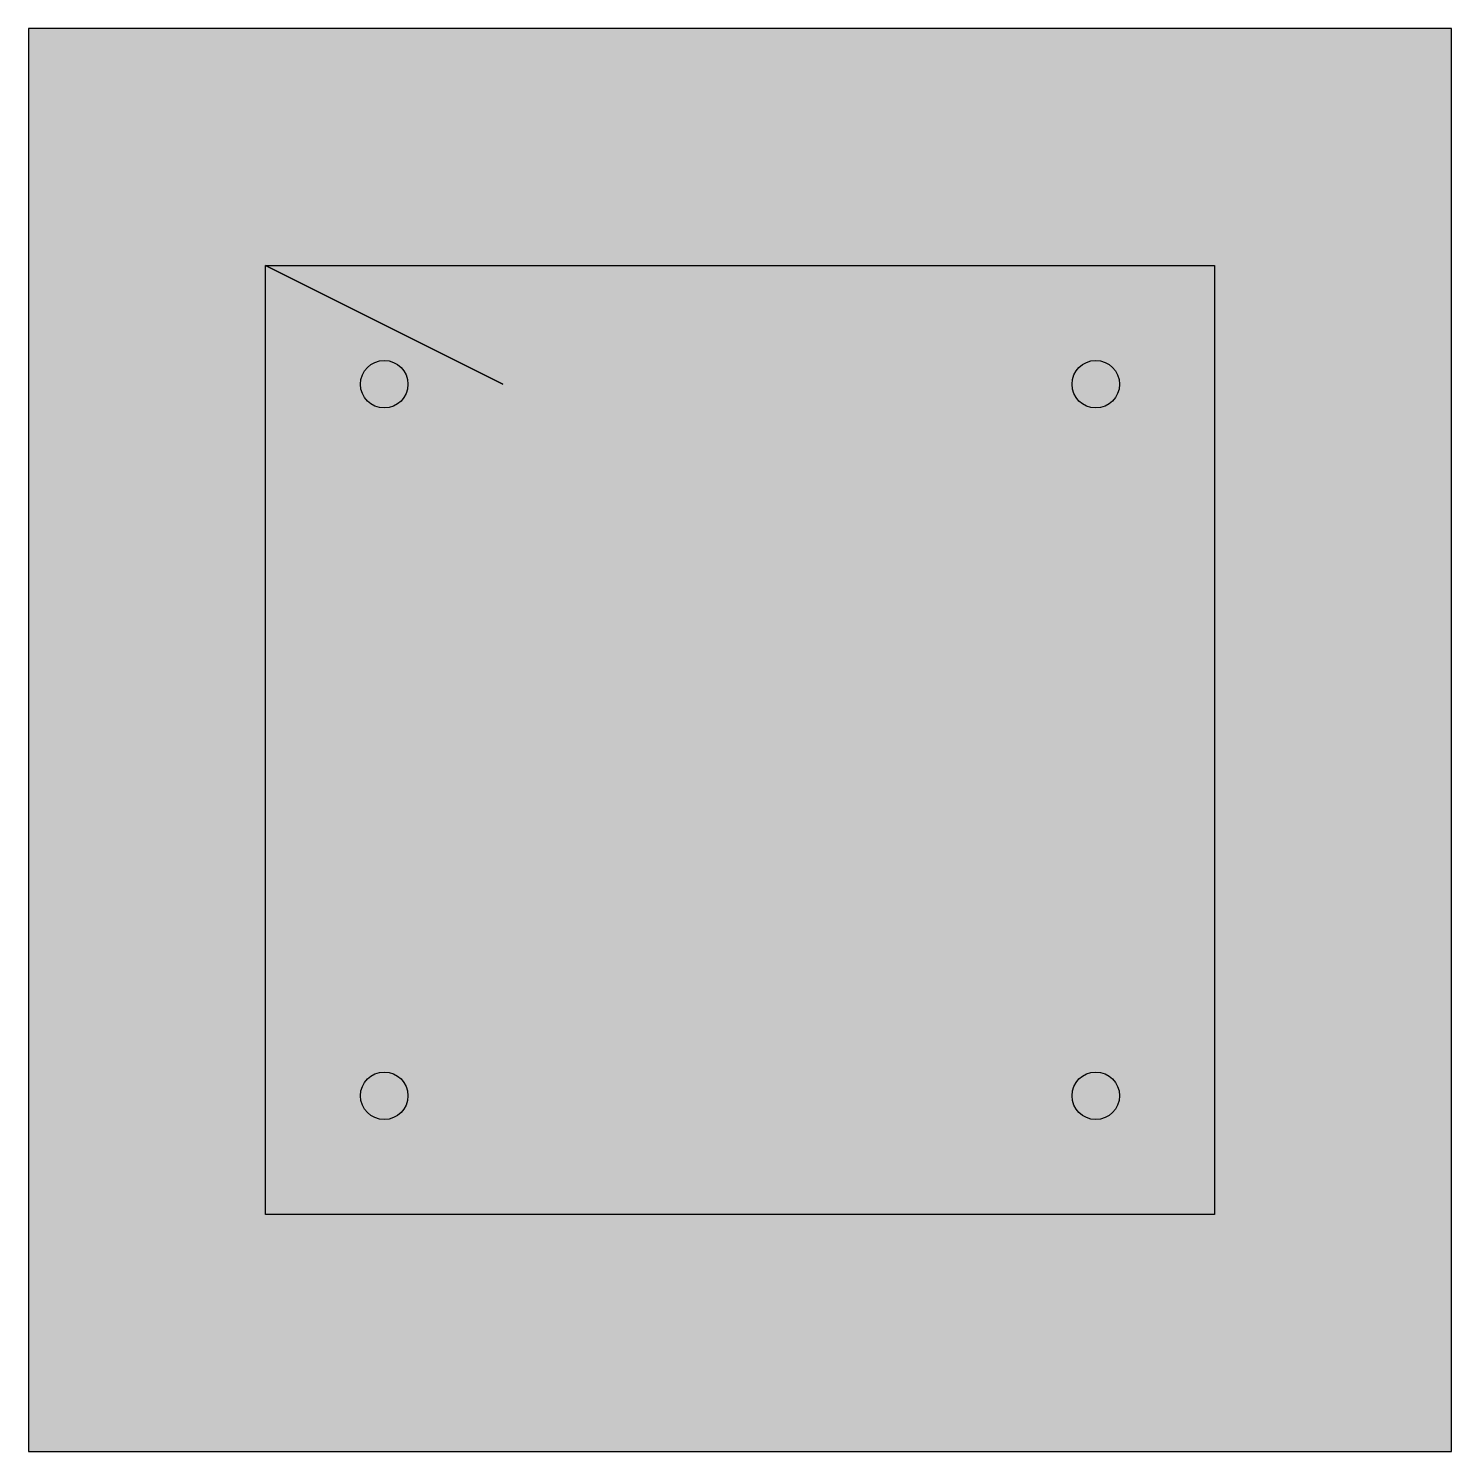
# Model space of a CAD drawing. Extents: x 5 to 11, y 5 to 11.
import ezdxf

# ---------------------------------------------------------------- set-up
doc = ezdxf.new("R2010")
doc.units = 0
doc.layers.add('CIRCLE', color=1, linetype='CONTINUOUS')
doc.layers.add('RECT', color=1, linetype='CONTINUOUS')

msp = doc.modelspace()

# ---------------------------------------------------------------- linework, layer by layer
at = {"linetype": 'LINE'}
msp.add_polyline3d([(7, 9.5, 0), (6, 10, 0), (10, 10, 0), (10, 6, 0), (6, 6, 0), (6, 10, 0)], close=True, dxfattribs=at)
at = {"layer": 'CIRCLE'}
for centre in [(6.5, 9.5), (9.5, 9.5), (6.5, 6.5), (9.5, 6.5)]:
    msp.add_circle(centre, 0.1, dxfattribs=at)
at = {"layer": 'RECT'}
msp.add_polyline3d([(5, 5, 0), (11, 5, 0), (11, 11, 0), (5, 11, 0)], close=True, dxfattribs=at)
at = {"layer": 'RECT', "color": 5}
msp.add_solid([(5, 5), (11, 5), (5, 11), (11, 11)], dxfattribs=at)

doc.saveas('drawing.dxf')
